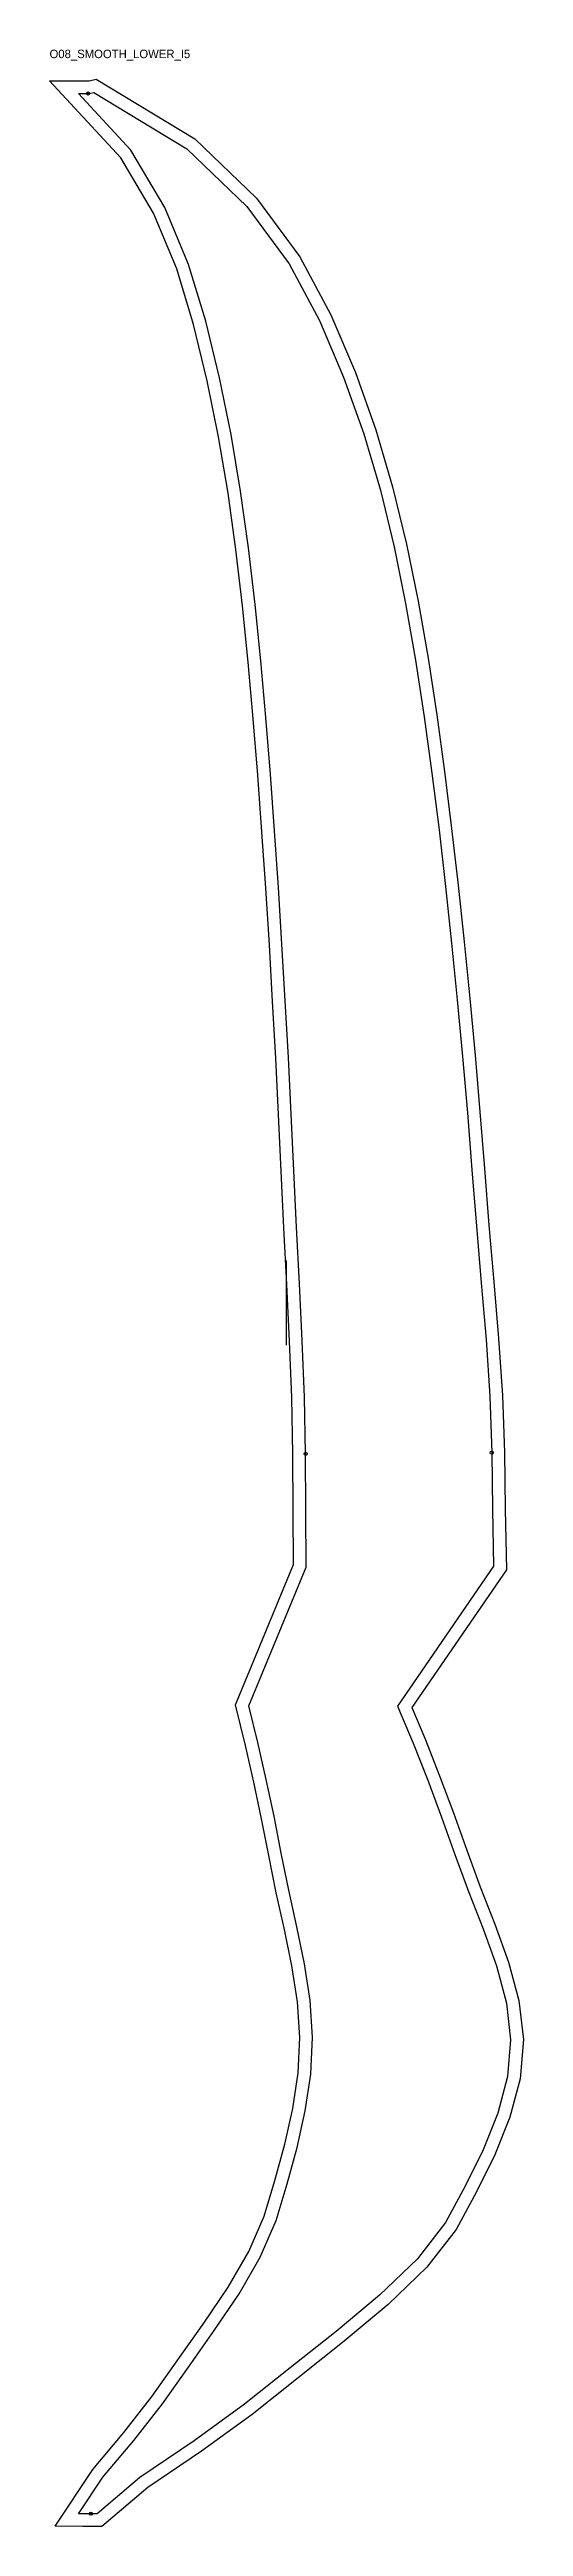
# Model space of a CAD drawing. Header units: millimetres. Extents: x -27 to 421, y -12 to 2334.
import ezdxf

# ---------------------------------------------------------------- set-up
doc = ezdxf.new("R2010")
doc.units = ezdxf.units.MM
for name, color, linetype in [('CUT', 1, 'Continuous'), ('GRAIN', 3, 'Continuous'), ('ID', 7, 'Continuous'), ('NOTCH', 2, 'Continuous'), ('SEAM', 5, 'Continuous')]:
    doc.layers.add(name, color=color, linetype=linetype)

msp = doc.modelspace()

# ---------------------------------------------------------------- linework, layer by layer
at = {"layer": 'CUT'}
msp.add_lwpolyline([(-22.3, -11.9), (13.4, 41.8), (42.9, 76.8), (69.6, 111.2), (94.1, 145.8), (118.6, 180.4), (141.7, 214.6), (161.3, 248.3), (175.7, 281.7), (185.8, 315.6), (195.2, 349.9), (202.8, 383.9), (207.8, 417.6), (209.4, 451.1), (207.2, 484.7), (202, 518.8), (194.9, 553.3), (187.1, 588.2), (180, 623.3), (173.2, 658.2), (165.9, 693), (158.1, 727.6), (148.5, 766.2), (203.5, 898.9), (203.2, 950.1), (202.9, 1003.7), (201.8, 1057.1), (199.7, 1110.6), (197.1, 1164.2), (194.3, 1217.8), (191.8, 1271.5), (189.3, 1325.1), (186.6, 1378.7), (183.7, 1432.3), (180.6, 1485.9), (177.2, 1539.5), (173.6, 1593.1), (169.7, 1646.6), (165.4, 1700.1), (160.6, 1753.6), (155.1, 1807.1), (148.9, 1860.5), (141.5, 1913.8), (132.5, 1967.1), (121.6, 2020.3), (108.8, 2073.4), (92.9, 2126.2), (70.8, 2178.8), (39.9, 2231.4), (-27.5, 2304.4), (3.2, 2304.3), (6.1, 2304.3), (8.6, 2304.3), (10, 2304.4), (16.5, 2305.8), (109.9, 2249.5), (168.3, 2193.1), (209.5, 2137.6), (238.8, 2082.6), (262, 2028.1), (281.3, 1973.8), (297.3, 1919.6), (310.4, 1865.5), (321.3, 1811.5), (330.8, 1757.6), (339.1, 1703.8), (346.4, 1650), (353.1, 1596.2), (359.3, 1542.5), (365.1, 1488.8), (370.4, 1435.1), (375.3, 1381.4), (379.9, 1327.7), (384.3, 1274), (388.5, 1220.4), (393.2, 1166.8), (397.6, 1113), (401.2, 1059.1), (403.1, 1005.1), (403.7, 951.4), (405, 894), (315.5, 763.6), (327.8, 734.5), (341.8, 699), (355, 663.7), (367.4, 628.5), (380.3, 593.6), (394.1, 558.3), (407, 522.4), (416.8, 486), (421.1, 449), (418, 412), (408.3, 375.6), (393.9, 339.9), (376.7, 304.8), (357.5, 269.3), (329.7, 233.4), (293, 198.1), (251.3, 163.4), (207.9, 128.8), (164.3, 94.1), (116.4, 59.1), (65.4, 24.9), (22.1, -12.1), (14.7, -12), (11.5, -12), (8, -12), (4.1, -12), (-22.3, -11.9)], close=True, dxfattribs=at)
at = {"layer": 'GRAIN'}
msp.add_line((196.8, 1106.9), (196.8, 1186.9), dxfattribs=at)
at = {"layer": 'NOTCH'}
for centre in [(8.9, 2292.3), (214.9, 1003.9), (391.1, 1004.9), (11.6, 0)]:
    msp.add_circle(centre, 1.5, dxfattribs=at)
at = {"layer": 'SEAM'}
msp.add_lwpolyline([(0, 0), (23, 34.6), (52.3, 69.2), (79.3, 104.1), (103.9, 138.8), (128.5, 173.6), (151.9, 208.2), (172, 242.9), (187, 277.6), (197.4, 312.3), (206.8, 347), (214.6, 381.7), (219.8, 416.4), (221.4, 451.2), (219.1, 486), (213.8, 520.9), (206.6, 555.8), (198.9, 590.7), (191.7, 625.7), (185, 660.6), (177.6, 695.5), (169.7, 730.4), (161.1, 765.2), (215.5, 896.6), (215.2, 950.2), (214.9, 1003.9), (213.8, 1057.5), (211.7, 1111.1), (209.1, 1164.8), (206.3, 1218.4), (203.8, 1272.1), (201.3, 1325.7), (198.6, 1379.3), (195.7, 1433), (192.5, 1486.6), (189.2, 1540.3), (185.5, 1593.9), (181.6, 1647.5), (177.3, 1701.2), (172.5, 1754.8), (167.1, 1808.4), (160.8, 1862), (153.3, 1915.7), (144.3, 1969.3), (133.4, 2022.9), (120.4, 2076.6), (104.2, 2130.3), (81.5, 2184.2), (49.6, 2238.6), (0, 2292.3), (3.2, 2292.3), (6.1, 2292.3), (8.9, 2292.3), (11.6, 2292.5), (14.4, 2293.1), (102.5, 2239.9), (159.2, 2185.2), (199.4, 2131.1), (228, 2077.4), (250.8, 2023.7), (269.9, 1970.1), (285.7, 1916.5), (298.7, 1862.9), (309.5, 1809.3), (318.9, 1755.6), (327.2, 1702), (334.5, 1648.4), (341.2, 1594.8), (347.4, 1541.2), (353.1, 1487.5), (358.4, 1433.9), (363.4, 1380.3), (368, 1326.7), (372.3, 1273), (376.6, 1219.4), (381.2, 1165.8), (385.7, 1112.1), (389.2, 1058.5), (391.1, 1004.9), (391.7, 951.2), (392.9, 897.6), (301.9, 765), (316.7, 729.9), (330.6, 694.7), (343.7, 659.6), (356.1, 624.5), (369, 589.3), (382.9, 554.1), (395.6, 518.8), (405, 483.7), (409, 448.8), (406.1, 414), (396.9, 379.4), (382.9, 344.8), (366, 310.3), (347.4, 275.9), (320.7, 241.4), (285, 207.1), (243.8, 172.7), (200.4, 138.2), (157, 103.7), (109.5, 68.9), (58.1, 34.4), (17.7, -0.1), (14.8, 0), (11.6, 0), (8, 0), (4.1, 0)], close=True, dxfattribs=at)

# ---------------------------------------------------------------- texts
at = {"layer": 'ID'}
msp.add_text('O08_SMOOTH_LOWER_I5', height=8, dxfattribs=at).set_placement((-27.5, 2325.8))

doc.saveas('drawing.dxf')
